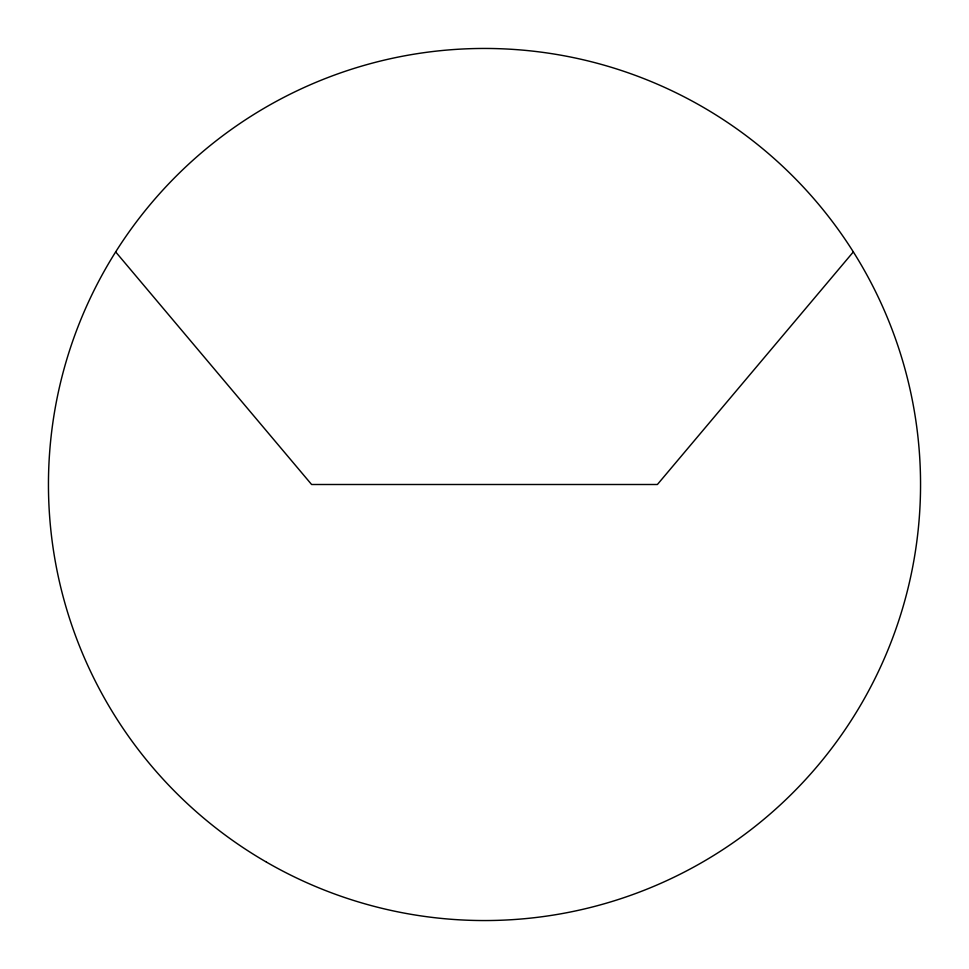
<?xml version="1.0" encoding="UTF-8"?>
<svg xmlns="http://www.w3.org/2000/svg" width="969" height="969" viewBox="0 0 969 969"><rect width="100%" height="100%" fill="white"/><g stroke="black" fill="none" stroke-linecap="round" stroke-linejoin="round"><path stroke-width="1.45" d="M853.338 251.904L657.394 484.5L311.606 484.5L115.662 251.904M266.475 862.131A436.05 436.05 0 0 0 920.55 484.5A436.05 436.05 0 0 0 266.475 106.869A436.05 436.05 0 0 0 266.475 862.131"/></g></svg>
